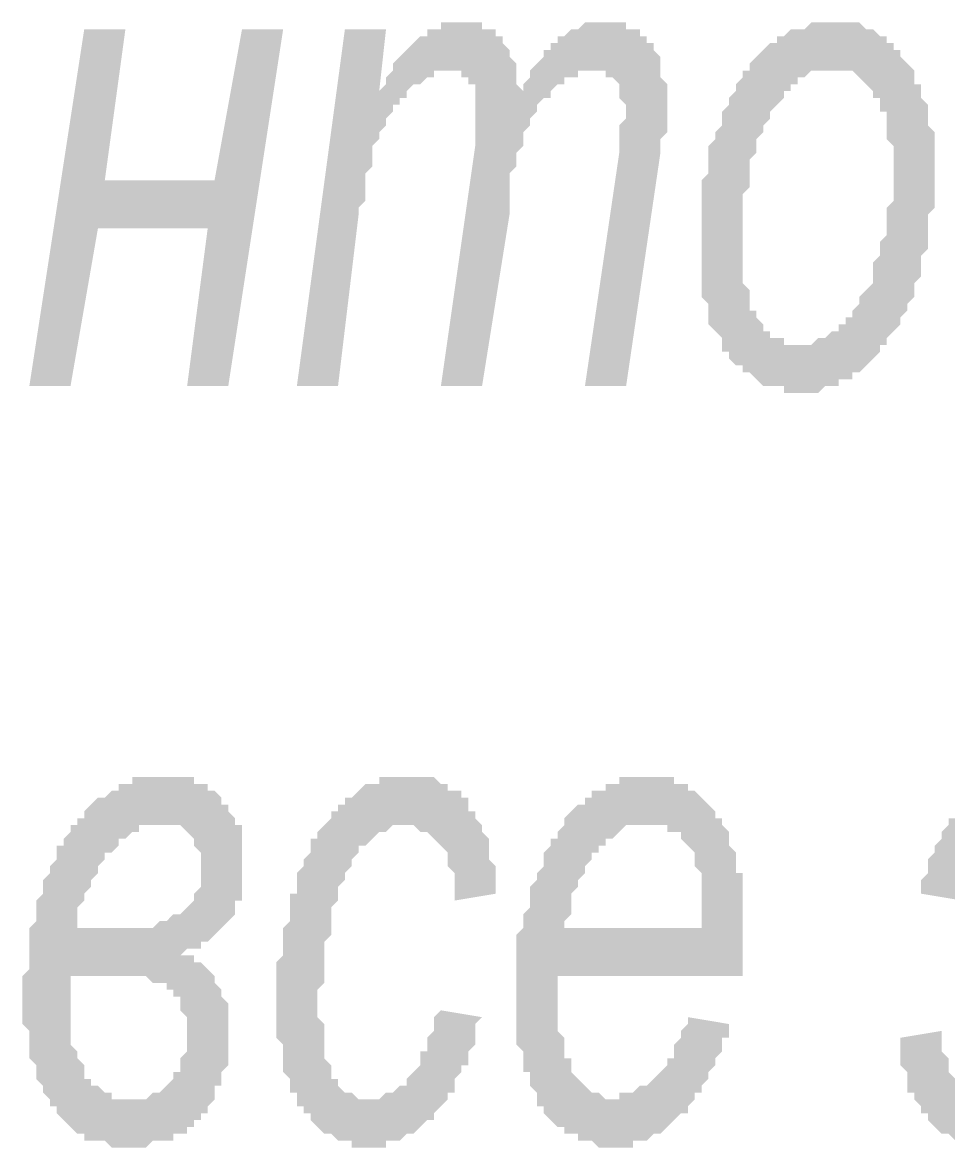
# Model space of a CAD drawing. Header units: millimetres. Extents: x 1372 to 666090, y 1285 to 31551.
# Drawn here: x 572407 to 572970, y 8653 to 9337 of the extents above; entities that cross this region are included whole.
import ezdxf

# ---------------------------------------------------------------- set-up
doc = ezdxf.new("R2010")
doc.units = ezdxf.units.MM
doc.layers.add('PDF _75-АЗ Штамп', color=7, linetype='Continuous')

msp = doc.modelspace()

# ---------------------------------------------------------------- hatches: boundary and pattern name
at = {"layer": 'PDF _75-АЗ Штамп', "transparency": 33554559}
for points in [[(572574.16, 9115.95), (572603.35, 9332.83), (572628.37, 9332.83), (572624.2, 9295.29), (572628.37, 9299.46), (572628.37, 9303.63), (572632.54, 9307.8), (572632.54, 9311.97), (572636.72, 9316.15), (572636.72, 9316.15), (572640.89, 9320.32), (572640.89, 9320.32), (572645.06, 9324.49), (572645.06, 9324.49), (572649.23, 9328.66), (572649.23, 9328.66), (572653.4, 9328.66), (572653.4, 9332.83), (572657.57, 9332.83), (572661.74, 9332.83), (572661.74, 9337), (572665.91, 9337), (572670.08, 9337), (572670.08, 9337), (572674.25, 9337), (572678.42, 9337), (572678.42, 9337), (572682.59, 9337), (572686.76, 9337), (572686.76, 9332.83), (572690.93, 9332.83), (572695.1, 9332.83), (572695.1, 9328.66), (572699.28, 9328.66), (572699.28, 9324.49), (572703.45, 9320.32), (572703.45, 9320.32), (572703.45, 9316.15), (572707.62, 9311.97), (572707.62, 9307.8), (572707.62, 9303.63), (572707.62, 9299.46), (572711.79, 9295.29), (572711.79, 9299.46), (572715.96, 9303.63), (572715.96, 9307.8), (572720.13, 9311.97), (572720.13, 9311.97), (572724.3, 9316.15), (572724.3, 9320.32), (572728.47, 9320.32), (572728.47, 9324.49), (572732.64, 9324.49), (572732.64, 9328.66), (572732.64, 9328.66), (572736.81, 9328.66), (572740.98, 9332.83), (572740.98, 9332.83), (572745.15, 9332.83), (572749.32, 9337), (572749.32, 9337), (572753.49, 9337), (572757.66, 9337), (572757.66, 9337), (572761.83, 9337), (572766.01, 9337), (572766.01, 9337), (572770.18, 9337), (572774.35, 9337), (572774.35, 9332.83), (572778.52, 9332.83), (572782.69, 9332.83), (572782.69, 9328.66), (572786.86, 9328.66), (572786.86, 9324.49), (572791.03, 9324.49), (572791.03, 9320.32), (572791.03, 9320.32), (572795.2, 9316.15), (572795.2, 9311.97), (572795.2, 9307.8), (572795.2, 9303.63), (572799.37, 9299.46), (572799.37, 9295.29), (572799.37, 9291.12), (572799.37, 9286.95), (572799.37, 9286.95), (572799.37, 9282.78), (572799.37, 9278.61), (572799.37, 9274.44), (572799.37, 9270.27), (572795.2, 9266.1), (572795.2, 9261.93), (572795.2, 9257.76), (572795.2, 9257.76), (572774.35, 9115.95), (572749.32, 9115.95), (572770.18, 9257.76), (572770.18, 9266.1), (572770.18, 9270.27), (572770.18, 9274.44), (572774.35, 9278.61), (572774.35, 9282.78), (572774.35, 9282.78), (572774.35, 9282.78), (572774.35, 9286.95), (572770.18, 9291.12), (572770.18, 9295.29), (572770.18, 9299.46), (572770.18, 9299.46), (572766.01, 9303.63), (572761.83, 9303.63), (572761.83, 9307.8), (572757.66, 9307.8), (572753.49, 9307.8), (572753.49, 9307.8), (572753.49, 9307.8), (572749.32, 9307.8), (572745.15, 9307.8), (572745.15, 9303.63), (572740.98, 9303.63), (572736.81, 9303.63), (572736.81, 9299.46), (572732.64, 9299.46), (572732.64, 9299.46), (572728.47, 9295.29), (572728.47, 9291.12), (572724.3, 9291.12), (572720.13, 9286.95), (572720.13, 9282.78), (572720.13, 9282.78), (572715.96, 9278.61), (572715.96, 9274.44), (572711.79, 9270.27), (572711.79, 9270.27), (572711.79, 9270.27), (572711.79, 9266.1), (572711.79, 9261.93), (572707.62, 9257.76), (572707.62, 9257.76), (572707.62, 9253.59), (572707.62, 9249.42), (572703.45, 9245.24), (572703.45, 9241.07), (572703.45, 9236.9), (572703.45, 9228.56), (572703.45, 9224.39), (572703.45, 9220.22), (572686.76, 9115.95), (572661.74, 9115.95), (572682.59, 9261.93), (572682.59, 9266.1), (572682.59, 9274.44), (572682.59, 9278.61), (572682.59, 9278.61), (572682.59, 9282.78), (572682.59, 9282.78), (572682.59, 9286.95), (572682.59, 9291.12), (572682.59, 9295.29), (572682.59, 9299.46), (572678.42, 9299.46), (572678.42, 9303.63), (572674.25, 9303.63), (572674.25, 9307.8), (572670.08, 9307.8), (572665.91, 9307.8), (572665.91, 9307.8), (572661.74, 9307.8), (572657.57, 9307.8), (572657.57, 9303.63), (572653.4, 9303.63), (572653.4, 9303.63), (572649.23, 9299.46), (572645.06, 9299.46), (572645.06, 9299.46), (572640.89, 9295.29), (572640.89, 9291.12), (572636.72, 9291.12), (572636.72, 9286.95), (572632.54, 9286.95), (572632.54, 9282.78), (572628.37, 9278.61), (572628.37, 9274.44), (572624.2, 9270.27), (572624.2, 9270.27), (572624.2, 9266.1), (572624.2, 9266.1), (572620.03, 9261.93), (572620.03, 9257.76), (572620.03, 9253.59), (572620.03, 9249.42), (572615.86, 9245.24), (572615.86, 9241.07), (572615.86, 9236.9), (572615.86, 9232.73), (572615.86, 9228.56), (572611.69, 9224.39), (572611.69, 9220.22), (572611.69, 9220.22), (572599.18, 9115.95)], [(572444.87, 9332.83), (572469.89, 9332.83), (572457.38, 9241.07), (572524.11, 9241.07), (572540.79, 9332.83), (572565.81, 9332.83), (572532.45, 9115.95), (572507.43, 9115.95), (572519.94, 9211.88), (572453.21, 9211.88), (572436.52, 9115.95), (572411.5, 9115.95)], [(572661.74, 8736.43), (572686.76, 8732.26), (572682.59, 8728.08), (572682.59, 8723.91), (572682.59, 8719.74), (572682.59, 8715.57), (572678.42, 8711.4), (572678.42, 8707.23), (572678.42, 8703.06), (572674.25, 8703.06), (572674.25, 8698.89), (572670.08, 8694.72), (572670.08, 8690.55), (572670.08, 8686.38), (572665.91, 8686.38), (572665.91, 8682.21), (572661.74, 8678.04), (572661.74, 8678.04), (572657.57, 8673.87), (572657.57, 8673.87), (572657.57, 8669.7), (572653.4, 8669.7), (572649.23, 8665.53), (572649.23, 8665.53), (572645.06, 8661.35), (572645.06, 8661.35), (572640.89, 8661.35), (572636.72, 8657.18), (572636.72, 8657.18), (572632.54, 8657.18), (572628.37, 8657.18), (572628.37, 8653.01), (572624.2, 8653.01), (572620.03, 8653.01), (572620.03, 8653.01), (572615.86, 8653.01), (572615.86, 8653.01), (572611.69, 8653.01), (572607.52, 8653.01), (572607.52, 8657.18), (572603.35, 8657.18), (572599.18, 8657.18), (572599.18, 8657.18), (572595.01, 8661.35), (572590.84, 8661.35), (572590.84, 8661.35), (572586.67, 8665.53), (572586.67, 8665.53), (572582.5, 8669.7), (572582.5, 8673.87), (572578.33, 8673.87), (572578.33, 8678.04), (572574.16, 8678.04), (572574.16, 8682.21), (572574.16, 8686.38), (572569.99, 8686.38), (572569.99, 8690.55), (572569.99, 8694.72), (572565.81, 8698.89), (572565.81, 8703.06), (572565.81, 8707.23), (572565.81, 8711.4), (572565.81, 8711.4), (572565.81, 8715.57), (572561.64, 8719.74), (572561.64, 8728.08), (572561.64, 8732.26), (572561.64, 8736.43), (572561.64, 8740.6), (572561.64, 8740.6), (572561.64, 8744.77), (572561.64, 8748.94), (572561.64, 8753.11), (572561.64, 8757.28), (572561.64, 8761.45), (572561.64, 8765.62), (572565.81, 8769.79), (572565.81, 8773.96), (572565.81, 8778.13), (572565.81, 8782.3), (572565.81, 8782.3), (572565.81, 8786.47), (572569.99, 8790.64), (572569.99, 8794.82), (572569.99, 8798.99), (572569.99, 8803.16), (572569.99, 8807.33), (572574.16, 8807.33), (572574.16, 8811.5), (572574.16, 8815.67), (572574.16, 8819.84), (572578.33, 8824.01), (572578.33, 8828.18), (572582.5, 8832.35), (572582.5, 8836.52), (572582.5, 8840.69), (572586.67, 8840.69), (572586.67, 8844.86), (572590.84, 8849.03), (572590.84, 8849.03), (572595.01, 8853.2), (572595.01, 8857.37), (572599.18, 8857.37), (572599.18, 8861.55), (572599.18, 8861.55), (572603.35, 8861.55), (572603.35, 8865.72), (572607.52, 8865.72), (572611.69, 8869.89), (572611.69, 8869.89), (572615.86, 8874.06), (572620.03, 8874.06), (572620.03, 8874.06), (572624.2, 8874.06), (572624.2, 8878.23), (572628.37, 8878.23), (572632.54, 8878.23), (572636.72, 8878.23), (572636.72, 8878.23), (572640.89, 8878.23), (572640.89, 8878.23), (572645.06, 8878.23), (572649.23, 8878.23), (572653.4, 8878.23), (572653.4, 8878.23), (572657.57, 8878.23), (572661.74, 8874.06), (572661.74, 8874.06), (572665.91, 8874.06), (572665.91, 8869.89), (572670.08, 8869.89), (572674.25, 8869.89), (572674.25, 8865.72), (572678.42, 8865.72), (572678.42, 8861.55), (572678.42, 8857.37), (572682.59, 8857.37), (572682.59, 8853.2), (572686.76, 8849.03), (572686.76, 8849.03), (572686.76, 8844.86), (572690.93, 8840.69), (572690.93, 8836.52), (572690.93, 8832.35), (572690.93, 8828.18), (572695.1, 8824.01), (572695.1, 8819.84), (572695.1, 8815.67), (572695.1, 8811.5), (572695.1, 8807.33), (572695.1, 8807.33), (572670.08, 8803.16), (572670.08, 8811.5), (572670.08, 8815.67), (572670.08, 8819.84), (572665.91, 8824.01), (572665.91, 8824.01), (572665.91, 8828.18), (572665.91, 8832.35), (572661.74, 8836.52), (572661.74, 8836.52), (572657.57, 8840.69), (572657.57, 8840.69), (572653.4, 8844.86), (572653.4, 8844.86), (572649.23, 8844.86), (572645.06, 8849.03), (572645.06, 8849.03), (572640.89, 8849.03), (572640.89, 8849.03), (572636.72, 8849.03), (572632.54, 8849.03), (572632.54, 8849.03), (572628.37, 8844.86), (572624.2, 8844.86), (572624.2, 8844.86), (572620.03, 8840.69), (572620.03, 8840.69), (572615.86, 8836.52), (572611.69, 8836.52), (572611.69, 8836.52), (572611.69, 8832.35), (572607.52, 8828.18), (572607.52, 8828.18), (572607.52, 8824.01), (572603.35, 8819.84), (572603.35, 8815.67), (572603.35, 8815.67), (572599.18, 8811.5), (572599.18, 8807.33), (572599.18, 8803.16), (572595.01, 8798.99), (572595.01, 8794.82), (572595.01, 8790.64), (572595.01, 8786.47), (572595.01, 8782.3), (572590.84, 8778.13), (572590.84, 8773.96), (572590.84, 8769.79), (572590.84, 8765.62), (572590.84, 8761.45), (572590.84, 8757.28), (572590.84, 8757.28), (572590.84, 8753.11), (572586.67, 8748.94), (572586.67, 8744.77), (572586.67, 8740.6), (572586.67, 8736.43), (572586.67, 8732.26), (572590.84, 8728.08), (572590.84, 8723.91), (572590.84, 8719.74), (572590.84, 8715.57), (572590.84, 8711.4), (572590.84, 8707.23), (572595.01, 8703.06), (572595.01, 8703.06), (572595.01, 8698.89), (572595.01, 8694.72), (572599.18, 8694.72), (572599.18, 8690.55), (572603.35, 8686.38), (572607.52, 8686.38), (572607.52, 8686.38), (572611.69, 8682.21), (572611.69, 8682.21), (572615.86, 8682.21), (572620.03, 8682.21), (572620.03, 8682.21), (572624.2, 8682.21), (572624.2, 8682.21), (572628.37, 8686.38), (572632.54, 8686.38), (572632.54, 8686.38), (572636.72, 8690.55), (572640.89, 8690.55), (572640.89, 8694.72), (572640.89, 8694.72), (572645.06, 8698.89), (572645.06, 8698.89), (572649.23, 8703.06), (572649.23, 8707.23), (572649.23, 8711.4), (572653.4, 8711.4), (572653.4, 8715.57), (572653.4, 8719.74), (572657.57, 8723.91), (572657.57, 8728.08), (572657.57, 8732.26), (572661.74, 8736.43), (572661.74, 8736.43)], [(572995.39, 8753.11), (572999.56, 8782.3), (573045.44, 8782.3), (573045.44, 8798.99), (573045.44, 8803.16), (573045.44, 8807.33), (573045.44, 8811.5), (573045.44, 8815.67), (573045.44, 8819.84), (573045.44, 8824.01), (573041.27, 8828.18), (573041.27, 8832.35), (573041.27, 8836.52), (573041.27, 8836.52), (573037.1, 8836.52), (573037.1, 8840.69), (573032.93, 8844.86), (573032.93, 8844.86), (573028.76, 8844.86), (573024.59, 8849.03), (573024.59, 8849.03), (573020.41, 8849.03), (573016.24, 8849.03), (573016.24, 8849.03), (573016.24, 8849.03), (573012.07, 8849.03), (573007.9, 8849.03), (573007.9, 8849.03), (573003.73, 8844.86), (573003.73, 8844.86), (572999.56, 8844.86), (572999.56, 8840.69), (572995.39, 8840.69), (572995.39, 8836.52), (572991.22, 8836.52), (572991.22, 8832.35), (572987.05, 8828.18), (572987.05, 8828.18), (572982.88, 8824.01), (572982.88, 8819.84), (572982.88, 8815.67), (572978.71, 8811.5), (572978.71, 8807.33), (572978.71, 8803.16), (572953.68, 8807.33), (572953.68, 8811.5), (572953.68, 8815.67), (572957.85, 8819.84), (572957.85, 8824.01), (572957.85, 8828.18), (572962.03, 8832.35), (572962.03, 8836.52), (572966.2, 8840.69), (572966.2, 8840.69), (572966.2, 8844.86), (572970.37, 8849.03), (572970.37, 8853.2), (572974.54, 8853.2), (572974.54, 8857.37), (572978.71, 8857.37), (572978.71, 8861.55), (572982.88, 8861.55), (572982.88, 8865.72), (572987.05, 8865.72), (572987.05, 8869.89), (572991.22, 8869.89), (572991.22, 8869.89), (572995.39, 8874.06), (572995.39, 8874.06), (572999.56, 8874.06), (573003.73, 8878.23), (573003.73, 8878.23), (573007.9, 8878.23), (573007.9, 8878.23), (573012.07, 8878.23), (573016.24, 8878.23), (573016.24, 8878.23), (573020.41, 8878.23), (573024.59, 8878.23), (573028.76, 8878.23), (573028.76, 8878.23), (573032.93, 8878.23), (573037.1, 8874.06), (573037.1, 8874.06), (573041.27, 8874.06), (573045.44, 8869.89), (573045.44, 8869.89), (573049.61, 8865.72), (573049.61, 8865.72), (573053.78, 8861.55), (573053.78, 8861.55), (573057.95, 8857.37), (573057.95, 8857.37), (573057.95, 8853.2), (573062.12, 8849.03), (573062.12, 8849.03), (573062.12, 8844.86), (573066.29, 8840.69), (573066.29, 8836.52), (573066.29, 8832.35), (573070.46, 8832.35), (573070.46, 8828.18), (573070.46, 8824.01), (573070.46, 8819.84), (573070.46, 8815.67), (573070.46, 8811.5), (573070.46, 8807.33), (573070.46, 8803.16), (573074.63, 8794.82), (573074.63, 8790.64), (573074.63, 8786.47), (573074.63, 8782.3), (573070.46, 8778.13), (573070.46, 8773.96), (573070.46, 8769.79), (573070.46, 8765.62), (573070.46, 8761.45), (573070.46, 8757.28), (573070.46, 8753.11), (573070.46, 8748.94), (573070.46, 8744.77), (573066.29, 8740.6), (573066.29, 8740.6), (573066.29, 8736.43), (573066.29, 8732.26), (573066.29, 8728.08), (573062.12, 8723.91), (573062.12, 8719.74), (573062.12, 8715.57), (573057.95, 8711.4), (573057.95, 8711.4), (573057.95, 8707.23), (573053.78, 8703.06), (573053.78, 8698.89), (573053.78, 8694.72), (573053.78, 8694.72), (573049.61, 8690.55), (573049.61, 8686.38), (573045.44, 8686.38), (573045.44, 8682.21), (573041.27, 8678.04), (573041.27, 8678.04), (573037.1, 8673.87), (573037.1, 8673.87), (573032.93, 8669.7), (573032.93, 8669.7), (573028.76, 8665.53), (573028.76, 8665.53), (573024.59, 8661.35), (573020.41, 8661.35), (573020.41, 8661.35), (573016.24, 8657.18), (573016.24, 8657.18), (573012.07, 8657.18), (573007.9, 8657.18), (573007.9, 8653.01), (573003.73, 8653.01), (572999.56, 8653.01), (572995.39, 8653.01), (572995.39, 8653.01), (572991.22, 8653.01), (572987.05, 8653.01), (572987.05, 8653.01), (572982.88, 8657.18), (572978.71, 8657.18), (572978.71, 8657.18), (572974.54, 8657.18), (572970.37, 8661.35), (572970.37, 8661.35), (572966.2, 8661.35), (572962.03, 8665.53), (572962.03, 8665.53), (572957.85, 8669.7), (572957.85, 8669.7), (572957.85, 8673.87), (572953.68, 8673.87), (572953.68, 8678.04), (572949.51, 8682.21), (572949.51, 8686.38), (572945.34, 8686.38), (572945.34, 8690.55), (572945.34, 8694.72), (572945.34, 8698.89), (572941.17, 8703.06), (572941.17, 8707.23), (572941.17, 8711.4), (572941.17, 8715.57), (572941.17, 8719.74), (572941.17, 8719.74), (572966.2, 8723.91), (572966.2, 8719.74), (572966.2, 8715.57), (572966.2, 8711.4), (572970.37, 8707.23), (572970.37, 8703.06), (572970.37, 8698.89), (572974.54, 8694.72), (572974.54, 8694.72), (572974.54, 8694.72), (572978.71, 8690.55), (572978.71, 8690.55), (572982.88, 8686.38), (572987.05, 8686.38), (572987.05, 8686.38), (572991.22, 8682.21), (572995.39, 8682.21), (572995.39, 8682.21), (572995.39, 8682.21), (572999.56, 8682.21), (573003.73, 8682.21), (573003.73, 8682.21), (573007.9, 8686.38), (573012.07, 8686.38), (573012.07, 8686.38), (573016.24, 8690.55), (573016.24, 8690.55), (573020.41, 8694.72), (573020.41, 8694.72), (573024.59, 8698.89), (573024.59, 8703.06), (573028.76, 8703.06), (573028.76, 8707.23), (573028.76, 8707.23), (573032.93, 8711.4), (573032.93, 8715.57), (573032.93, 8719.74), (573037.1, 8723.91), (573037.1, 8723.91), (573037.1, 8728.08), (573037.1, 8732.26), (573041.27, 8736.43), (573041.27, 8740.6), (573041.27, 8744.77), (573041.27, 8753.11), (573045.44, 8753.11)]]:
    msp.add_hatch(color=256, dxfattribs=at).paths.add_polyline_path(points)
h = msp.add_hatch(color=256, dxfattribs=at)
h.paths.add_polyline_path([(572820.22, 9199.37), (572820.22, 9203.54), (572820.22, 9207.71), (572820.22, 9211.88), (572820.22, 9216.05), (572820.22, 9220.22), (572820.22, 9224.39), (572820.22, 9228.56), (572820.22, 9232.73), (572820.22, 9236.9), (572820.22, 9241.07), (572824.39, 9245.24), (572824.39, 9249.42), (572824.39, 9253.59), (572824.39, 9257.76), (572824.39, 9261.93), (572828.57, 9266.1), (572828.57, 9266.1), (572828.57, 9270.27), (572832.74, 9274.44), (572832.74, 9278.61), (572832.74, 9282.78), (572832.74, 9282.78), (572836.91, 9286.95), (572836.91, 9291.12), (572841.08, 9295.29), (572841.08, 9299.46), (572841.08, 9299.46), (572845.25, 9303.63), (572845.25, 9307.8), (572849.42, 9307.8), (572849.42, 9311.97), (572853.59, 9316.15), (572853.59, 9316.15), (572857.76, 9320.32), (572857.76, 9320.32), (572861.93, 9324.49), (572866.1, 9324.49), (572866.1, 9328.66), (572870.27, 9328.66), (572870.27, 9328.66), (572874.44, 9332.83), (572878.61, 9332.83), (572878.61, 9332.83), (572882.78, 9332.83), (572886.95, 9337), (572886.95, 9337), (572891.12, 9337), (572895.3, 9337), (572895.3, 9337), (572899.47, 9337), (572899.47, 9337), (572903.64, 9337), (572907.81, 9337), (572911.98, 9337), (572911.98, 9337), (572916.15, 9337), (572920.32, 9332.83), (572920.32, 9332.83), (572924.49, 9332.83), (572924.49, 9332.83), (572928.66, 9328.66), (572932.83, 9328.66), (572932.83, 9324.49), (572937, 9324.49), (572937, 9320.32), (572941.17, 9320.32), (572941.17, 9316.15), (572945.34, 9311.97), (572945.34, 9311.97), (572945.34, 9311.97), (572949.51, 9307.8), (572949.51, 9303.63), (572949.51, 9299.46), (572953.68, 9299.46), (572953.68, 9295.29), (572953.68, 9291.12), (572957.85, 9286.95), (572957.85, 9282.78), (572957.85, 9278.61), (572957.85, 9274.44), (572957.85, 9274.44), (572962.03, 9270.27), (572962.03, 9266.1), (572962.03, 9261.93), (572962.03, 9253.59), (572962.03, 9249.42), (572962.03, 9249.42), (572962.03, 9245.24), (572962.03, 9241.07), (572962.03, 9236.9), (572962.03, 9232.73), (572962.03, 9228.56), (572962.03, 9224.39), (572957.85, 9220.22), (572957.85, 9216.05), (572957.85, 9211.88), (572957.85, 9207.71), (572957.85, 9203.54), (572957.85, 9199.37), (572953.68, 9195.2), (572953.68, 9191.03), (572953.68, 9186.86), (572953.68, 9182.68), (572949.51, 9178.51), (572949.51, 9178.51), (572949.51, 9174.34), (572949.51, 9170.17), (572945.34, 9166), (572945.34, 9161.83), (572945.34, 9161.83), (572941.17, 9157.66), (572941.17, 9153.49), (572937, 9149.32), (572937, 9149.32), (572932.83, 9145.15), (572932.83, 9140.98), (572928.66, 9140.98), (572928.66, 9136.81), (572924.49, 9132.64), (572924.49, 9132.64), (572920.32, 9128.47), (572920.32, 9128.47), (572920.32, 9128.47), (572916.15, 9124.3), (572911.98, 9124.3), (572911.98, 9120.13), (572907.81, 9120.13), (572903.64, 9120.13), (572903.64, 9115.95), (572899.47, 9115.95), (572895.3, 9115.95), (572895.3, 9115.95), (572891.12, 9111.78), (572886.95, 9111.78), (572886.95, 9111.78), (572882.78, 9111.78), (572878.61, 9111.78), (572878.61, 9111.78), (572878.61, 9111.78), (572874.44, 9111.78), (572870.27, 9111.78), (572870.27, 9115.95), (572866.1, 9115.95), (572861.93, 9115.95), (572861.93, 9115.95), (572857.76, 9115.95), (572853.59, 9120.13), (572853.59, 9120.13), (572849.42, 9124.3), (572849.42, 9124.3), (572845.25, 9124.3), (572845.25, 9128.47), (572841.08, 9128.47), (572836.91, 9132.64), (572836.91, 9136.81), (572832.74, 9136.81), (572832.74, 9140.98), (572832.74, 9145.15), (572828.57, 9149.32), (572828.57, 9149.32), (572824.39, 9153.49), (572824.39, 9157.66), (572824.39, 9161.83), (572824.39, 9166), (572820.22, 9170.17), (572820.22, 9170.17), (572820.22, 9174.34), (572820.22, 9178.51), (572820.22, 9182.68), (572820.22, 9186.86), (572820.22, 9191.03), (572820.22, 9195.2), (572820.22, 9199.37)], flags=0)
h.paths.add_polyline_path([(572845.25, 9203.54), (572845.25, 9199.37), (572845.25, 9195.2), (572845.25, 9186.86), (572845.25, 9182.68), (572845.25, 9178.51), (572845.25, 9178.51), (572849.42, 9174.34), (572849.42, 9170.17), (572849.42, 9166), (572849.42, 9161.83), (572853.59, 9161.83), (572853.59, 9157.66), (572853.59, 9157.66), (572857.76, 9153.49), (572857.76, 9149.32), (572861.93, 9149.32), (572861.93, 9145.15), (572866.1, 9145.15), (572870.27, 9145.15), (572870.27, 9140.98), (572874.44, 9140.98), (572878.61, 9140.98), (572878.61, 9140.98), (572878.61, 9140.98), (572882.78, 9140.98), (572886.95, 9140.98), (572886.95, 9140.98), (572891.12, 9145.15), (572895.3, 9145.15), (572895.3, 9145.15), (572899.47, 9149.32), (572903.64, 9149.32), (572903.64, 9153.49), (572907.81, 9153.49), (572907.81, 9157.66), (572911.98, 9157.66), (572911.98, 9161.83), (572911.98, 9161.83), (572916.15, 9166), (572916.15, 9170.17), (572920.32, 9174.34), (572920.32, 9174.34), (572924.49, 9178.51), (572924.49, 9182.68), (572924.49, 9186.86), (572924.49, 9191.03), (572928.66, 9195.2), (572928.66, 9195.2), (572928.66, 9199.37), (572928.66, 9203.54), (572932.83, 9207.71), (572932.83, 9207.71), (572932.83, 9211.88), (572932.83, 9216.05), (572932.83, 9220.22), (572932.83, 9224.39), (572937, 9228.56), (572937, 9232.73), (572937, 9236.9), (572937, 9241.07), (572937, 9245.24), (572937, 9249.42), (572937, 9253.59), (572937, 9257.76), (572937, 9261.93), (572932.83, 9266.1), (572932.83, 9270.27), (572932.83, 9274.44), (572932.83, 9278.61), (572932.83, 9282.78), (572928.66, 9282.78), (572928.66, 9286.95), (572928.66, 9291.12), (572924.49, 9291.12), (572924.49, 9291.12), (572924.49, 9295.29), (572920.32, 9299.46), (572920.32, 9299.46), (572916.15, 9303.63), (572916.15, 9303.63), (572911.98, 9307.8), (572907.81, 9307.8), (572907.81, 9307.8), (572903.64, 9307.8), (572899.47, 9307.8), (572899.47, 9307.8), (572895.3, 9307.8), (572895.3, 9307.8), (572891.12, 9307.8), (572886.95, 9307.8), (572886.95, 9307.8), (572882.78, 9303.63), (572878.61, 9303.63), (572878.61, 9299.46), (572878.61, 9299.46), (572874.44, 9299.46), (572874.44, 9295.29), (572870.27, 9295.29), (572870.27, 9291.12), (572866.1, 9286.95), (572866.1, 9286.95), (572861.93, 9282.78), (572861.93, 9278.61), (572861.93, 9278.61), (572857.76, 9274.44), (572857.76, 9270.27), (572853.59, 9266.1), (572853.59, 9261.93), (572853.59, 9257.76), (572853.59, 9257.76), (572849.42, 9253.59), (572849.42, 9249.42), (572849.42, 9245.24), (572849.42, 9241.07), (572849.42, 9236.9), (572845.25, 9232.73), (572845.25, 9228.56), (572845.25, 9224.39), (572845.25, 9220.22), (572845.25, 9216.05), (572845.25, 9211.88), (572845.25, 9207.71), (572845.25, 9203.54), (572845.25, 9203.54)], flags=0)
h = msp.add_hatch(color=256, dxfattribs=at)
h.paths.add_polyline_path([(572503.25, 8769.79), (572507.43, 8769.79), (572511.6, 8769.79), (572511.6, 8765.62), (572515.77, 8765.62), (572519.94, 8761.45), (572519.94, 8761.45), (572524.11, 8757.28), (572524.11, 8753.11), (572524.11, 8753.11), (572528.28, 8748.94), (572528.28, 8744.77), (572532.45, 8740.6), (572532.45, 8736.43), (572532.45, 8732.26), (572532.45, 8732.26), (572532.45, 8728.08), (572532.45, 8719.74), (572532.45, 8719.74), (572532.45, 8719.74), (572532.45, 8715.57), (572532.45, 8711.4), (572532.45, 8707.23), (572532.45, 8703.06), (572528.28, 8698.89), (572528.28, 8694.72), (572528.28, 8690.55), (572524.11, 8690.55), (572524.11, 8686.38), (572524.11, 8682.21), (572519.94, 8678.04), (572519.94, 8673.87), (572519.94, 8673.87), (572515.77, 8673.87), (572515.77, 8669.7), (572511.6, 8669.7), (572511.6, 8665.53), (572507.43, 8665.53), (572507.43, 8661.35), (572503.25, 8661.35), (572499.08, 8661.35), (572499.08, 8657.18), (572494.91, 8657.18), (572490.74, 8657.18), (572490.74, 8657.18), (572486.57, 8657.18), (572482.4, 8653.01), (572478.23, 8653.01), (572478.23, 8653.01), (572474.06, 8653.01), (572474.06, 8653.01), (572469.89, 8653.01), (572465.72, 8653.01), (572461.55, 8653.01), (572461.55, 8653.01), (572457.38, 8657.18), (572453.21, 8657.18), (572449.04, 8657.18), (572449.04, 8657.18), (572444.87, 8657.18), (572444.87, 8661.35), (572440.7, 8661.35), (572440.7, 8661.35), (572436.52, 8665.53), (572436.52, 8665.53), (572432.35, 8669.7), (572432.35, 8669.7), (572428.18, 8673.87), (572428.18, 8678.04), (572424.01, 8678.04), (572424.01, 8682.21), (572419.84, 8686.38), (572419.84, 8690.55), (572415.67, 8694.72), (572415.67, 8694.72), (572415.67, 8698.89), (572415.67, 8703.06), (572411.5, 8707.23), (572411.5, 8711.4), (572411.5, 8715.57), (572411.5, 8719.74), (572411.5, 8719.74), (572411.5, 8723.91), (572407.33, 8728.08), (572407.33, 8732.26), (572407.33, 8736.43), (572407.33, 8740.6), (572407.33, 8744.77), (572407.33, 8748.94), (572407.33, 8753.11), (572407.33, 8757.28), (572411.5, 8761.45), (572411.5, 8765.62), (572411.5, 8769.79), (572411.5, 8773.96), (572411.5, 8778.13), (572411.5, 8782.3), (572411.5, 8786.47), (572415.67, 8790.64), (572415.67, 8794.82), (572415.67, 8794.82), (572415.67, 8798.99), (572415.67, 8803.16), (572419.84, 8807.33), (572419.84, 8811.5), (572419.84, 8815.67), (572424.01, 8819.84), (572424.01, 8819.84), (572424.01, 8824.01), (572428.18, 8828.18), (572428.18, 8832.35), (572428.18, 8836.52), (572432.35, 8836.52), (572432.35, 8836.52), (572432.35, 8840.69), (572436.52, 8844.86), (572436.52, 8849.03), (572440.7, 8849.03), (572440.7, 8853.2), (572444.87, 8853.2), (572444.87, 8857.37), (572449.04, 8861.55), (572449.04, 8861.55), (572453.21, 8865.72), (572453.21, 8865.72), (572457.38, 8865.72), (572461.55, 8869.89), (572461.55, 8869.89), (572465.72, 8869.89), (572465.72, 8874.06), (572469.89, 8874.06), (572474.06, 8874.06), (572474.06, 8878.23), (572478.23, 8878.23), (572482.4, 8878.23), (572482.4, 8878.23), (572486.57, 8878.23), (572490.74, 8878.23), (572494.91, 8878.23), (572494.91, 8878.23), (572499.08, 8878.23), (572499.08, 8878.23), (572503.25, 8878.23), (572507.43, 8878.23), (572511.6, 8878.23), (572511.6, 8874.06), (572515.77, 8874.06), (572519.94, 8874.06), (572519.94, 8869.89), (572524.11, 8869.89), (572524.11, 8869.89), (572528.28, 8865.72), (572528.28, 8865.72), (572528.28, 8861.55), (572532.45, 8861.55), (572532.45, 8857.37), (572536.62, 8853.2), (572536.62, 8849.03), (572540.79, 8849.03), (572540.79, 8844.86), (572540.79, 8840.69), (572540.79, 8836.52), (572540.79, 8832.35), (572540.79, 8828.18), (572540.79, 8824.01), (572540.79, 8819.84), (572540.79, 8815.67), (572540.79, 8811.5), (572540.79, 8807.33), (572540.79, 8803.16), (572536.62, 8803.16), (572536.62, 8798.99), (572536.62, 8794.82), (572532.45, 8790.64), (572532.45, 8790.64), (572532.45, 8790.64), (572528.28, 8786.47), (572528.28, 8786.47), (572524.11, 8782.3), (572524.11, 8782.3), (572519.94, 8778.13), (572515.77, 8778.13), (572515.77, 8773.96), (572511.6, 8773.96), (572507.43, 8773.96), (572503.25, 8769.79), (572503.25, 8769.79)], flags=0)
h.paths.add_polyline_path([(572440.7, 8786.47), (572444.87, 8786.47), (572444.87, 8786.47), (572449.04, 8786.47), (572453.21, 8786.47), (572453.21, 8786.47), (572457.38, 8786.47), (572457.38, 8786.47), (572461.55, 8786.47), (572465.72, 8786.47), (572469.89, 8786.47), (572474.06, 8786.47), (572474.06, 8786.47), (572478.23, 8786.47), (572482.4, 8786.47), (572482.4, 8786.47), (572486.57, 8786.47), (572490.74, 8790.64), (572490.74, 8790.64), (572494.91, 8790.64), (572494.91, 8790.64), (572499.08, 8794.82), (572499.08, 8794.82), (572503.25, 8794.82), (572503.25, 8794.82), (572507.43, 8798.99), (572511.6, 8803.16), (572511.6, 8803.16), (572511.6, 8807.33), (572515.77, 8811.5), (572515.77, 8811.5), (572515.77, 8815.67), (572515.77, 8819.84), (572515.77, 8824.01), (572515.77, 8828.18), (572515.77, 8828.18), (572515.77, 8832.35), (572511.6, 8836.52), (572511.6, 8840.69), (572511.6, 8840.69), (572507.43, 8844.86), (572507.43, 8844.86), (572503.25, 8849.03), (572499.08, 8849.03), (572499.08, 8849.03), (572494.91, 8849.03), (572494.91, 8849.03), (572490.74, 8849.03), (572486.57, 8849.03), (572486.57, 8849.03), (572482.4, 8849.03), (572478.23, 8849.03), (572478.23, 8844.86), (572474.06, 8844.86), (572469.89, 8840.69), (572469.89, 8840.69), (572465.72, 8840.69), (572465.72, 8836.52), (572461.55, 8832.35), (572461.55, 8832.35), (572457.38, 8832.35), (572457.38, 8828.18), (572453.21, 8824.01), (572453.21, 8824.01), (572453.21, 8819.84), (572449.04, 8815.67), (572449.04, 8811.5), (572444.87, 8807.33), (572444.87, 8807.33), (572444.87, 8803.16), (572440.7, 8798.99), (572440.7, 8794.82), (572440.7, 8790.64), (572440.7, 8786.47)], flags=0)
h.paths.add_polyline_path([(572436.52, 8757.28), (572436.52, 8753.11), (572436.52, 8748.94), (572436.52, 8744.77), (572436.52, 8740.6), (572436.52, 8740.6), (572436.52, 8736.43), (572436.52, 8732.26), (572436.52, 8728.08), (572436.52, 8723.91), (572436.52, 8719.74), (572436.52, 8715.57), (572440.7, 8711.4), (572440.7, 8707.23), (572440.7, 8707.23), (572444.87, 8703.06), (572444.87, 8698.89), (572444.87, 8698.89), (572444.87, 8694.72), (572449.04, 8694.72), (572449.04, 8690.55), (572453.21, 8690.55), (572457.38, 8686.38), (572457.38, 8686.38), (572461.55, 8686.38), (572461.55, 8682.21), (572465.72, 8682.21), (572469.89, 8682.21), (572474.06, 8682.21), (572474.06, 8682.21), (572478.23, 8682.21), (572482.4, 8682.21), (572482.4, 8682.21), (572486.57, 8686.38), (572490.74, 8686.38), (572490.74, 8686.38), (572494.91, 8690.55), (572494.91, 8690.55), (572499.08, 8694.72), (572499.08, 8694.72), (572499.08, 8698.89), (572503.25, 8698.89), (572503.25, 8703.06), (572503.25, 8707.23), (572507.43, 8711.4), (572507.43, 8715.57), (572507.43, 8719.74), (572507.43, 8719.74), (572507.43, 8723.91), (572507.43, 8728.08), (572507.43, 8732.26), (572503.25, 8736.43), (572503.25, 8740.6), (572503.25, 8744.77), (572499.08, 8744.77), (572499.08, 8748.94), (572494.91, 8748.94), (572494.91, 8748.94), (572494.91, 8753.11), (572490.74, 8753.11), (572490.74, 8753.11), (572486.57, 8753.11), (572486.57, 8753.11), (572482.4, 8757.28), (572478.23, 8757.28), (572478.23, 8757.28), (572474.06, 8757.28), (572469.89, 8757.28), (572465.72, 8757.28), (572465.72, 8757.28), (572461.55, 8757.28), (572457.38, 8757.28), (572453.21, 8757.28), (572449.04, 8757.28), (572449.04, 8757.28), (572444.87, 8757.28), (572440.7, 8757.28), (572440.7, 8757.28), (572436.52, 8757.28)], flags=0)
h = msp.add_hatch(color=256, dxfattribs=at)
h.paths.add_polyline_path([(572811.88, 8732.26), (572836.91, 8728.08), (572836.91, 8723.91), (572836.91, 8719.74), (572832.74, 8719.74), (572832.74, 8715.57), (572832.74, 8711.4), (572828.57, 8707.23), (572828.57, 8703.06), (572828.57, 8703.06), (572824.39, 8698.89), (572824.39, 8694.72), (572820.22, 8690.55), (572820.22, 8686.38), (572816.05, 8686.38), (572816.05, 8682.21), (572811.88, 8678.04), (572811.88, 8678.04), (572811.88, 8673.87), (572807.71, 8673.87), (572803.54, 8669.7), (572803.54, 8669.7), (572799.37, 8665.53), (572799.37, 8665.53), (572795.2, 8661.35), (572791.03, 8661.35), (572791.03, 8661.35), (572786.86, 8657.18), (572786.86, 8657.18), (572782.69, 8657.18), (572778.52, 8657.18), (572778.52, 8653.01), (572774.35, 8653.01), (572770.18, 8653.01), (572766.01, 8653.01), (572766.01, 8653.01), (572761.83, 8653.01), (572761.83, 8653.01), (572757.66, 8653.01), (572753.49, 8657.18), (572749.32, 8657.18), (572749.32, 8657.18), (572745.15, 8657.18), (572745.15, 8661.35), (572740.98, 8661.35), (572736.81, 8661.35), (572736.81, 8665.53), (572736.81, 8665.53), (572732.64, 8665.53), (572728.47, 8669.7), (572728.47, 8669.7), (572724.3, 8673.87), (572724.3, 8678.04), (572720.13, 8678.04), (572720.13, 8682.21), (572720.13, 8686.38), (572715.96, 8690.55), (572715.96, 8694.72), (572715.96, 8698.89), (572715.96, 8698.89), (572711.79, 8698.89), (572711.79, 8703.06), (572711.79, 8707.23), (572711.79, 8711.4), (572707.62, 8715.57), (572707.62, 8719.74), (572707.62, 8723.91), (572707.62, 8728.08), (572707.62, 8732.26), (572707.62, 8736.43), (572707.62, 8740.6), (572707.62, 8744.77), (572707.62, 8744.77), (572707.62, 8748.94), (572707.62, 8753.11), (572707.62, 8757.28), (572707.62, 8761.45), (572707.62, 8765.62), (572707.62, 8769.79), (572707.62, 8773.96), (572707.62, 8778.13), (572707.62, 8782.3), (572711.79, 8786.47), (572711.79, 8790.64), (572711.79, 8794.82), (572711.79, 8794.82), (572715.96, 8798.99), (572715.96, 8803.16), (572715.96, 8807.33), (572715.96, 8811.5), (572715.96, 8811.5), (572720.13, 8815.67), (572720.13, 8819.84), (572724.3, 8824.01), (572724.3, 8828.18), (572724.3, 8832.35), (572728.47, 8836.52), (572728.47, 8840.69), (572732.64, 8840.69), (572732.64, 8844.86), (572736.81, 8849.03), (572736.81, 8849.03), (572736.81, 8853.2), (572740.98, 8857.37), (572740.98, 8857.37), (572745.15, 8861.55), (572749.32, 8861.55), (572749.32, 8861.55), (572749.32, 8865.72), (572753.49, 8865.72), (572753.49, 8869.89), (572757.66, 8869.89), (572761.83, 8869.89), (572761.83, 8874.06), (572766.01, 8874.06), (572770.18, 8874.06), (572770.18, 8878.23), (572774.35, 8878.23), (572778.52, 8878.23), (572778.52, 8878.23), (572782.69, 8878.23), (572786.86, 8878.23), (572786.86, 8878.23), (572791.03, 8878.23), (572791.03, 8878.23), (572795.2, 8878.23), (572799.37, 8878.23), (572803.54, 8878.23), (572803.54, 8874.06), (572807.71, 8874.06), (572811.88, 8874.06), (572811.88, 8869.89), (572816.05, 8869.89), (572816.05, 8869.89), (572820.22, 8865.72), (572820.22, 8865.72), (572824.39, 8861.55), (572824.39, 8861.55), (572828.57, 8857.37), (572828.57, 8853.2), (572832.74, 8853.2), (572832.74, 8849.03), (572836.91, 8844.86), (572836.91, 8844.86), (572836.91, 8840.69), (572836.91, 8836.52), (572841.08, 8832.35), (572841.08, 8828.18), (572841.08, 8824.01), (572841.08, 8819.84), (572845.25, 8819.84), (572845.25, 8815.67), (572845.25, 8811.5), (572845.25, 8807.33), (572845.25, 8803.16), (572845.25, 8794.82), (572845.25, 8790.64), (572845.25, 8790.64), (572845.25, 8786.47), (572845.25, 8782.3), (572845.25, 8778.13), (572845.25, 8773.96), (572845.25, 8769.79), (572845.25, 8765.62), (572845.25, 8761.45), (572845.25, 8757.28), (572732.64, 8757.28), (572732.64, 8753.11), (572732.64, 8748.94), (572732.64, 8744.77), (572732.64, 8740.6), (572732.64, 8736.43), (572732.64, 8732.26), (572732.64, 8728.08), (572732.64, 8723.91), (572736.81, 8719.74), (572736.81, 8715.57), (572736.81, 8711.4), (572736.81, 8707.23), (572740.98, 8707.23), (572740.98, 8703.06), (572740.98, 8698.89), (572740.98, 8698.89), (572745.15, 8694.72), (572745.15, 8694.72), (572749.32, 8690.55), (572749.32, 8690.55), (572753.49, 8686.38), (572757.66, 8686.38), (572757.66, 8686.38), (572761.83, 8682.21), (572766.01, 8682.21), (572766.01, 8682.21), (572770.18, 8682.21), (572770.18, 8686.38), (572774.35, 8686.38), (572778.52, 8686.38), (572778.52, 8686.38), (572782.69, 8690.55), (572782.69, 8690.55), (572786.86, 8690.55), (572791.03, 8694.72), (572791.03, 8694.72), (572795.2, 8698.89), (572795.2, 8698.89), (572799.37, 8703.06), (572799.37, 8707.23), (572803.54, 8707.23), (572803.54, 8711.4), (572803.54, 8715.57), (572807.71, 8719.74), (572807.71, 8723.91), (572811.88, 8728.08), (572811.88, 8732.26), (572811.88, 8732.26)], flags=0)
h.paths.add_polyline_path([(572736.81, 8786.47), (572820.22, 8786.47), (572820.22, 8790.64), (572820.22, 8794.82), (572820.22, 8798.99), (572820.22, 8803.16), (572820.22, 8807.33), (572820.22, 8811.5), (572820.22, 8815.67), (572820.22, 8819.84), (572816.05, 8824.01), (572816.05, 8824.01), (572816.05, 8828.18), (572816.05, 8832.35), (572811.88, 8836.52), (572811.88, 8836.52), (572811.88, 8836.52), (572807.71, 8840.69), (572807.71, 8844.86), (572803.54, 8844.86), (572799.37, 8844.86), (572799.37, 8849.03), (572795.2, 8849.03), (572791.03, 8849.03), (572791.03, 8849.03), (572786.86, 8849.03), (572782.69, 8849.03), (572782.69, 8849.03), (572778.52, 8849.03), (572774.35, 8849.03), (572774.35, 8849.03), (572770.18, 8844.86), (572770.18, 8844.86), (572766.01, 8840.69), (572761.83, 8840.69), (572761.83, 8836.52), (572757.66, 8836.52), (572757.66, 8832.35), (572753.49, 8832.35), (572753.49, 8828.18), (572753.49, 8828.18), (572749.32, 8824.01), (572749.32, 8819.84), (572745.15, 8815.67), (572745.15, 8815.67), (572745.15, 8811.5), (572740.98, 8807.33), (572740.98, 8803.16), (572740.98, 8798.99), (572740.98, 8794.82), (572736.81, 8790.64), (572736.81, 8786.47), (572736.81, 8786.47)], flags=0)

doc.saveas('drawing.dxf')
